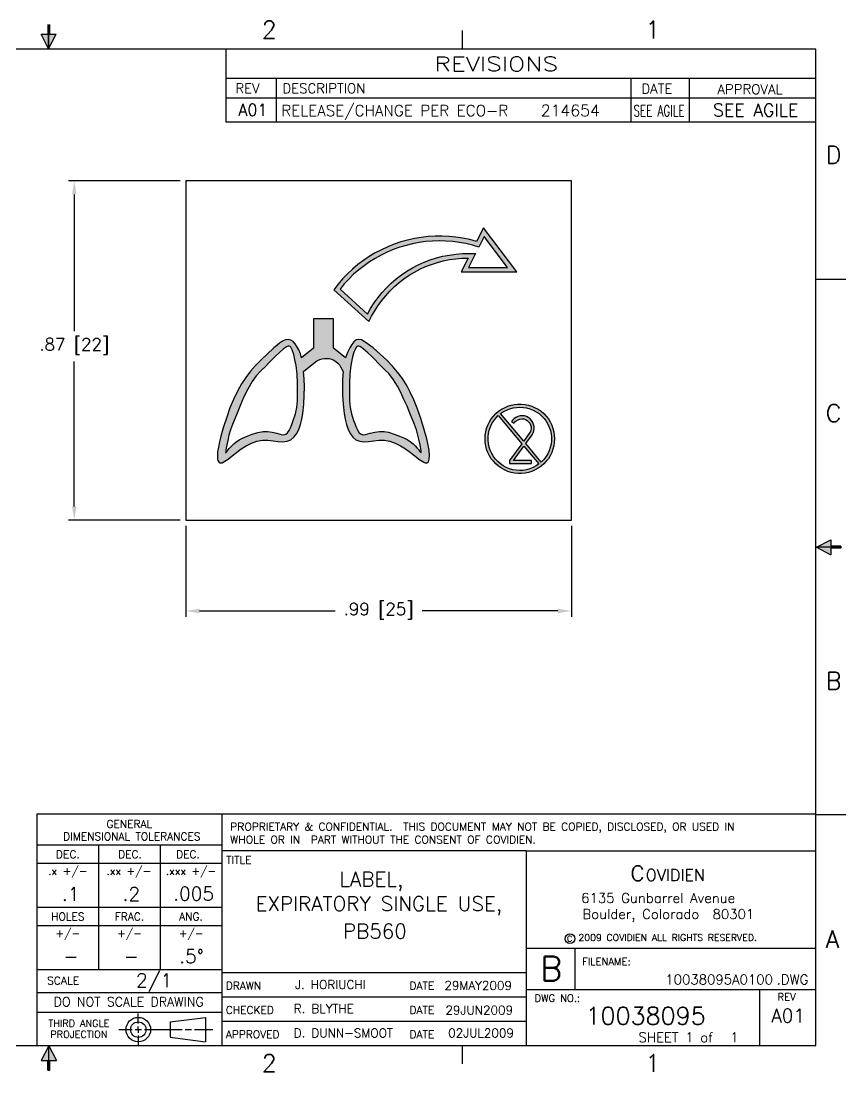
# Model space of a CAD drawing. Extents: x 0.3 to 16.7, y 0.1 to 10.9.
# Drawn here: x 8.22 to 16.69, y 0.11 to 10.91 of the extents above; entities that cross this region are included whole.
import ezdxf
from ezdxf.enums import TextEntityAlignment as Align

# ---------------------------------------------------------------- set-up
doc = ezdxf.new("R2010")
doc.units = 0
doc.header["$MEASUREMENT"] = 0
doc.header["$PDMODE"] = 35
doc.layers.get('0').update_dxf_attribs({"linetype": 'CONTINUOUS'})
doc.layers.get('Defpoints').update_dxf_attribs({"linetype": 'CONTINUOUS'})
for name, color, linetype in [('DIM', 7, 'CONTINUOUS'), ('DRAW', 4, 'CONTINUOUS'), ('OBJECT', 4, 'CONTINUOUS'), ('P', 7, 'CONTINUOUS')]:
    doc.layers.add(name, color=color, linetype=linetype)
doc.styles.add('ROMANS', font='ROMANS.SHX')
doc.styles.add('SIMPLEX', font='SIMPLEX')
doc.styles.get("Standard").update_dxf_attribs({"font": 'ROMANS.SHX'})
doc.dimstyles.get("Standard").update_dxf_attribs({"dimtxt": 0.18, "dimasz": 0.18, "dimexe": 0.18, "dimexo": 0.0625, "dimgap": 0.09, "dimtad": 0, "dimtih": 1, "dimtoh": 1, "dimdec": 4, "dimzin": 0, "dimdsep": 46, "dimtxsty": 'Standard', "dimcen": 0.09, "dimadec": 0, "dimazin": 0, "dimtfac": 1, "dimtdec": 4, "dimtofl": 0, "dimtmove": 0, "dimatfit": 3, "dimfxl": 1, "dimtolj": 1, "dimtzin": 0, "dimarcsym": 0})

# ---------------------------------------------------------------- blocks, each defined once
blk = doc.blocks.new('ANSI_B1')
at = {"layer": 'DIM'}
for p, q in [((10.32, 10.32), (16.38, 10.32)), ((10.837, 10.32), (10.837, 9.87)), ((14.481, 10.32), (14.481, 9.87)), ((15.081, 10.32), (15.081, 9.87)), ((10.32, 10.12), (16.38, 10.12)), ((8.38, 2.442), (10.28, 2.442)), ((9.013, 2.442), (9.013, 1.802)), ((9.647, 2.442), (9.647, 1.802)), ((8.38, 2.252), (10.28, 2.252)), ((8.38, 1.802), (10.28, 1.802)), ((9.013, 1.802), (9.013, 1.162)), ((9.647, 1.802), (9.647, 1.162)), ((8.38, 1.612), (10.28, 1.612)), ((13.905, 1.38), (13.905, 0.955)), ((8.38, 1.162), (10.28, 1.162)), ((8.38, 0.926), (10.28, 0.926)), ((10.28, 0.88), (13.405, 0.88)), ((13.405, 0.955), (16.38, 0.955)), ((15.805, 0.38), (15.805, 0.953)), ((8.38, 0.723), (10.28, 0.723)), ((9.421, 0.606), (9.421, 0.709)), ((9.748, 0.623), (10.112, 0.669)), ((10.112, 0.669), (10.112, 0.418)), ((9.222, 0.543), (9.358, 0.543)), ((9.388, 0.543), (9.453, 0.543)), ((9.421, 0.543), (9.421, 0.576)), ((9.421, 0.543), (9.421, 0.511)), ((9.483, 0.543), (9.872, 0.543)), ((9.748, 0.623), (9.748, 0.464)), ((9.901, 0.543), (9.967, 0.543)), ((9.997, 0.543), (10.186, 0.543)), ((10.28, 0.63), (13.405, 0.63)), ((9.421, 0.481), (9.421, 0.378)), ((9.748, 0.464), (10.112, 0.418))]:
    blk.add_line(p, q, dxfattribs=at)
at = {"layer": 'DIM', "color": 5}
for p, q in [((10.28, 2.76), (10.28, 0.38)), ((13.405, 2.38), (10.28, 2.38)), ((13.405, 1.38), (13.405, 0.38)), ((10.28, 1.13), (13.405, 1.13))]:
    blk.add_line(p, q, dxfattribs=at)
at = {"layer": 'DIM', "color": 7}
blk.add_circle((13.855, 1.477), 0.05, dxfattribs=at)
at = {"layer": 'DIM'}
for radius in [0.126, 0.0796]:
    blk.add_circle((9.421, 0.543), radius, dxfattribs=at)
at = {"layer": 'DRAW', "color": 5}
for p, q in [((13.405, 2.38), (16.38, 2.38)), ((13.405, 2.38), (13.405, 1.38)), ((13.405, 1.38), (16.38, 1.38))]:
    blk.add_line(p, q, dxfattribs=at)
at = {"layer": 'OBJECT', "color": 5}
for p, q in [((8.49, 10.873), (8.49, 10.773)), ((8.49, 10.87), (8.51, 10.87)), ((8.5, 10.623), (8.5, 10.813)), ((8.5, 10.813), (8.5, 10.623)), ((8.51, 10.873), (8.51, 10.773)), ((12.75, 10.62), (12.75, 10.81)), ((8.423, 10.773), (8.49, 10.773)), ((8.5, 10.623), (8.423, 10.773)), ((8.5, 10.623), (8.577, 10.773)), ((8.51, 10.773), (8.577, 10.773)), ((16.38, 10.62), (0.62, 10.62)), ((10.32, 10.62), (10.32, 9.87)), ((16.38, 0.38), (16.38, 10.62)), ((10.32, 9.87), (16.38, 9.87)), ((16.69, 8.25), (16.38, 8.25)), ((16.386, 5.5), (16.536, 5.577)), ((16.536, 5.577), (16.536, 5.51)), ((16.636, 5.51), (16.536, 5.51)), ((16.636, 5.51), (16.636, 5.49)), ((16.386, 5.5), (16.536, 5.423)), ((16.576, 5.5), (16.386, 5.5)), ((16.636, 5.49), (16.536, 5.49)), ((16.536, 5.49), (16.536, 5.423)), ((8.38, 2.76), (16.38, 2.76)), ((8.38, 2.76), (8.38, 0.38)), ((16.69, 2.75), (16.38, 2.75)), ((0.62, 0.38), (16.38, 0.38)), ((8.501, 0.376), (8.424, 0.226)), ((8.501, 0.186), (8.501, 0.376)), ((8.501, 0.376), (8.579, 0.226)), ((12.75, 0.19), (12.75, 0.38)), ((8.424, 0.226), (8.491, 0.226)), ((8.491, 0.126), (8.491, 0.226)), ((8.511, 0.126), (8.511, 0.226)), ((8.511, 0.226), (8.579, 0.226)), ((8.491, 0.126), (8.511, 0.126))]:
    blk.add_line(p, q, dxfattribs=at)
for points in [[(8.49, 10.873), (8.49, 10.773), (8.51, 10.773)], [(8.49, 10.873), (8.51, 10.873), (8.51, 10.773)], [(8.423, 10.773), (8.5, 10.623), (8.49, 10.773)], [(8.577, 10.773), (8.5, 10.623), (8.49, 10.773)], [(16.536, 5.577), (16.386, 5.5), (16.536, 5.51)], [(16.536, 5.423), (16.386, 5.5), (16.536, 5.51)], [(16.636, 5.51), (16.536, 5.51), (16.536, 5.49)], [(16.636, 5.51), (16.636, 5.49), (16.536, 5.49)], [(8.424, 0.226), (8.501, 0.376), (8.491, 0.226)], [(8.579, 0.226), (8.501, 0.376), (8.491, 0.226)], [(8.491, 0.126), (8.491, 0.226), (8.511, 0.226)], [(8.491, 0.126), (8.511, 0.126), (8.511, 0.226)]]:
    blk.add_solid(points, dxfattribs=at)
at = {"color": 7, "style": 'ROMANS'}
for s, height, p in [('C', 0.156, (14.478, 2.071)), ('OVIDIEN', 0.12, (14.634, 2.071))]:
    blk.add_text(s, height=height, dxfattribs=at).set_placement(p)
at = {"layer": 'DIM', "style": 'SIMPLEX', "width": 1.25}
blk.add_text('REVISIONS', height=0.15, dxfattribs=at).set_placement((13.098, 10.391), align=Align.CENTER)
at = {"layer": 'DIM'}
for s, height, style, p in [('REV', 0.1, 'SIMPLEX', (10.419, 10.166)), ('DESCRIPTION', 0.1, 'SIMPLEX', (10.901, 10.166)), ('DATE', 0.1, 'SIMPLEX', (14.589, 10.163)), ('APPROVAL', 0.1, 'SIMPLEX', (15.37, 10.157)), ('RELEASE/CHANGE PER ECO-R', 0.11333, 'ROMANS', (10.89, 9.931)), ('6135 Gunbarrel Avenue', 0.1, 'ROMANS', (13.97, 1.846)), ('Boulder, Colorado  80301', 0.1, 'ROMANS', (13.983, 1.68))]:
    blk.add_text(s, height=height, dxfattribs=dict(at, style=style)).set_placement(p)
at = {"layer": 'DIM', "color": 7, "style": 'SIMPLEX'}
for s, height, p in [('GENERAL', 0.08, (9.33, 2.615)), ('DIMENSIONAL TOLERANCES', 0.08, (9.354, 2.488)), ('DEC.', 0.08, (8.697, 2.305)), ('DEC.', 0.08, (9.334, 2.305)), ('DEC.', 0.08, (9.932, 2.305)), ('.x +/-', 0.08, (8.697, 2.133)), ('.xx +/-', 0.08, (9.325, 2.133)), ('.xxx +/-', 0.08, (9.962, 2.133)), ('HOLES', 0.08, (8.697, 1.665)), ('FRAC.', 0.08, (9.33, 1.665)), ('ANG.', 0.08, (9.963, 1.665)), ('+/-', 0.08, (8.697, 1.493)), ('+/-', 0.08, (9.33, 1.493)), ('+/-', 0.08, (9.963, 1.493)), ('SCALE', 0.08, (8.649, 1.006)), ('DO NOT SCALE DRAWING', 0.09439, (9.322, 0.782)), ('DWG NO.:', 0.075, (13.725, 0.829)), ('REV', 0.075, (16.081, 0.841)), ('THIRD ANGLE', 0.0728, (8.811, 0.571)), ('PROJECTION', 0.0728, (8.811, 0.458))]:
    blk.add_text(s, height=height, dxfattribs=at).set_placement(p, align=Align.CENTER)
at = {"layer": 'DIM', "color": 7}
for s, height, style, p in [('TITLE', 0.08, 'SIMPLEX', (10.322, 2.247)), ('2009 COVIDIEN ALL RIGHTS RESERVED.', 0.07, 'ROMANS', (13.942, 1.454)), ('C', 0.06, 'ROMANS', (13.824, 1.447)), ('FILENAME:', 0.075, 'SIMPLEX', (13.98, 1.205)), ('DRAWN', 0.08, 'SIMPLEX', (10.32, 0.954)), ('DATE', 0.08, 'SIMPLEX', (12.208, 0.954)), ('CHECKED', 0.08, 'SIMPLEX', (10.32, 0.704)), ('DATE', 0.08, 'SIMPLEX', (12.208, 0.704)), ('APPROVED', 0.08, 'SIMPLEX', (10.32, 0.454)), ('DATE', 0.08, 'SIMPLEX', (12.208, 0.454)), ('SHEET 1 of', 0.1, 'SIMPLEX', (14.559, 0.414))]:
    blk.add_text(s, height=height, dxfattribs=dict(at, style=style)).set_placement(p)
at = {"layer": 'DIM'}
blk.add_text('.DWG', height=0.1, dxfattribs=at).set_placement((15.978, 1.008))
at = {"layer": 'DIM', "color": 1, "insert": (10.366, 2.669), "char_height": 0.08, "width": 5.963, "attachment_point": 1, "style": 'ROMANS'}
blk.add_mtext('PROPRIETARY & CONFIDENTIAL.  THIS DOCUMENT MAY NOT BE COPIED, DISCLOSED, OR USED IN WHOLE OR IN  PART WITHOUT THE CONSENT OF COVIDIEN.', dxfattribs=at)
at = {"layer": 'DIM'}
for tag, height, style, p in [('REV', 0.121, 'ROMANS', (10.598, 9.935)), ('TITLE_1', 0.15, 'SIMPLEX', (11.814, 2.014)), ('DTOL_X', 0.14, 'SIMPLEX', (8.727, 1.867)), ('DTOL_XX', 0.14, 'SIMPLEX', (9.35, 1.867)), ('DTOL_XXX', 0.14, 'SIMPLEX', (9.989, 1.869)), ('TITLE_2', 0.15, 'SIMPLEX', (11.843, 1.762)), ('TITLE_3', 0.15, 'SIMPLEX', (11.851, 1.479)), ('HTOL', 0.14, 'SIMPLEX', (8.73, 1.227)), ('FTOL', 0.14, 'SIMPLEX', (9.349, 1.227)), ('ATOL', 0.14, 'SIMPLEX', (9.967, 1.227)), ('TITLE_4', 0.15, 'SIMPLEX', (11.85, 1.223)), ('D_SCALE', 0.14, 'SIMPLEX', (9.583, 0.979)), ('DWG-NO', 0.18, 'ROMANS', (14.632, 0.594))]:
    blk.add_attdef(tag, text='', height=height, dxfattribs=dict(at, style=style)).set_placement(p, align=Align.CENTER)
for tag, p, height, style in [('ECO#', (13.555, 9.929), 0.118, 'ROMANS'), ('INI', (15.324, 9.928), 0.13, 'ROMANS'), ('DRAWN_BY', (11.031, 0.961), 0.09, 'SIMPLEX'), ('D_DATE', (12.619, 0.961), 0.09, 'SIMPLEX'), ('CHECKED_BY', (11.018, 0.713), 0.09, 'ROMANS'), ('C_DATE', (12.604, 0.713), 0.09, 'ROMANS'), ('APPROVED_BY', (11.018, 0.463), 0.09, 'ROMANS'), ('A_DATE', (12.604, 0.463), 0.09, 'ROMANS'), ('SHT_NO', (15.501, 0.415), 0.1, 'SIMPLEX')]:
    blk.add_attdef(tag, p, '', height=height, dxfattribs=dict(at, style=style))
at = {"layer": 'DIM', "style": 'ROMANS', "width": 4.32758}
blk.add_attdef('DATE_INCORP', text='', height=0.116, dxfattribs=at).set_placement((14.507, 9.927), (15.032, 9.927), align=Align.FIT)
at = {"layer": 'DIM', "style": 'ROMANS'}
blk.add_attdef('ACAD_REF', text='', height=0.1, dxfattribs=at).set_placement((15.94, 1.008), align=Align.RIGHT)
at = {"layer": 'DIM', "color": 7, "style": 'ROMANS'}
blk.add_attdef('T_REV', text='', height=0.14, dxfattribs=at).set_placement((16.096, 0.617), align=Align.CENTER)
at = {"layer": 'OBJECT', "color": 5, "style": 'ROMANS'}
for s, p in [('2', (10.688, 10.728)), ('1', (14.628, 10.728)), ('D', (16.482, 9.443)), ('C', (16.482, 6.788)), ('B', (16.482, 4.038)), ('A', (16.482, 1.383)), ('2', (10.688, 0.108)), ('1', (14.628, 0.108))]:
    blk.add_text(s, height=0.18, dxfattribs=at).set_placement(p)
at = {"layer": 'OBJECT', "color": 5, "style": 'SIMPLEX'}
blk.add_text('B', height=0.25, dxfattribs=at).set_placement((13.662, 1.046), align=Align.CENTER)
blk = doc.blocks.new('*D15')
at = {"color": 0, "lineweight": -2, "transparency": 16777216}
for p, q in [((9.91, 5.72), (9.91, 4.785)), ((13.869, 5.72), (13.869, 4.785)), ((10.05, 4.845), (11.442, 4.845)), ((13.729, 4.845), (12.336, 4.845))]:
    blk.add_line(p, q, dxfattribs=at)
at = {"color": 0, "transparency": 16777216}
for points in [[(10.05, 4.869), (10.05, 4.822), (9.91, 4.845)], [(13.729, 4.869), (13.729, 4.822), (13.869, 4.845)]]:
    blk.add_solid(points, dxfattribs=at)
at = {"layer": 'Defpoints', "color": 0, "transparency": 16777216}
for p in [(9.91, 5.78), (13.869, 5.78), (13.869, 4.845)]:
    blk.add_point(p, dxfattribs=at)
at = {"color": 0, "transparency": 16777216, "insert": (11.889, 4.845), "char_height": 0.125, "attachment_point": 5, "style": 'ROMANS'}
blk.add_mtext('\\A1;.99 [25]', dxfattribs=at)
blk = doc.blocks.new('*D16')
at = {"color": 0, "lineweight": -2, "transparency": 16777216}
for p, q in [((9.85, 9.266), (8.703, 9.266)), ((8.763, 9.126), (8.763, 7.719)), ((8.763, 5.92), (8.763, 7.409)), ((9.85, 5.78), (8.703, 5.78))]:
    blk.add_line(p, q, dxfattribs=at)
at = {"color": 0, "transparency": 16777216}
for points in [[(8.74, 9.126), (8.787, 9.126), (8.763, 9.266)], [(8.74, 5.92), (8.787, 5.92), (8.763, 5.78)]]:
    blk.add_solid(points, dxfattribs=at)
at = {"layer": 'Defpoints', "color": 0, "transparency": 16777216}
for p in [(8.763, 9.266), (9.91, 9.266), (9.91, 5.78)]:
    blk.add_point(p, dxfattribs=at)
at = {"color": 0, "transparency": 16777216, "insert": (8.763, 7.564), "char_height": 0.125, "attachment_point": 5, "style": 'ROMANS'}
blk.add_mtext('\\A1;.87 [22]', dxfattribs=at)

msp = doc.modelspace()

# ---------------------------------------------------------------- hatches: boundary and pattern name
h = msp.add_hatch(color=256)
h.paths.add_polyline_path([(12.814, 8.376), (13.213, 8.376), (12.975, 8.695), (12.919, 8.584), (12.853, 8.605), (12.786, 8.621), (12.718, 8.633), (12.65, 8.643), (12.581, 8.647), (12.512, 8.65), (12.442, 8.647), (12.374, 8.642), (12.305, 8.633), (12.238, 8.619), (12.171, 8.602), (12.106, 8.583), (12.04, 8.559), (11.977, 8.533), (11.914, 8.502), (11.854, 8.468), (11.796, 8.432), (11.74, 8.393), (11.685, 8.35), (11.633, 8.305), (11.585, 8.256), (11.537, 8.206), (11.494, 8.153), (11.775, 7.896), (11.807, 7.954), (11.843, 8.011), (11.884, 8.065), (11.925, 8.118), (11.972, 8.167), (12.019, 8.214), (12.071, 8.257), (12.124, 8.298), (12.18, 8.336), (12.237, 8.37), (12.297, 8.401), (12.357, 8.429), (12.42, 8.454), (12.484, 8.474), (12.55, 8.491), (12.616, 8.503), (12.683, 8.513), (12.75, 8.519), (12.817, 8.52), (12.884, 8.517)], flags=16)
h.paths.add_polyline_path([(12.966, 8.784), (12.895, 8.642), (12.825, 8.661), (12.755, 8.675), (12.684, 8.686), (12.613, 8.693), (12.542, 8.696), (12.47, 8.696), (12.399, 8.692), (12.328, 8.683), (12.257, 8.672), (12.187, 8.657), (12.118, 8.637), (12.05, 8.614), (11.983, 8.587), (11.918, 8.558), (11.854, 8.524), (11.793, 8.488), (11.734, 8.447), (11.677, 8.404), (11.622, 8.358), (11.569, 8.309), (11.52, 8.257), (11.473, 8.203), (11.43, 8.147), (11.789, 7.819), (11.816, 7.876), (11.849, 7.93), (11.884, 7.985), (11.921, 8.037), (11.962, 8.085), (12.005, 8.133), (12.051, 8.178), (12.099, 8.22), (12.15, 8.259), (12.202, 8.295), (12.258, 8.327), (12.314, 8.358), (12.372, 8.384), (12.433, 8.407), (12.493, 8.426), (12.554, 8.443), (12.617, 8.456), (12.681, 8.465), (12.744, 8.471), (12.808, 8.472), (12.737, 8.329), (13.308, 8.329)])
h = msp.add_hatch(color=256)
h.paths.add_polyline_path([(11.425, 7.545), (11.425, 7.847), (11.22, 7.847), (11.22, 7.545), (11.097, 7.447), (11.086, 7.486), (11.07, 7.527), (11.05, 7.564), (11.031, 7.591), (11.01, 7.613), (10.988, 7.629), (10.96, 7.636), (10.932, 7.631), (10.903, 7.618), (10.872, 7.598), (10.843, 7.574), (10.813, 7.548), (10.744, 7.485), (10.682, 7.425), (10.625, 7.367), (10.573, 7.309), (10.526, 7.246), (10.481, 7.179), (10.439, 7.103), (10.399, 7.018), (10.362, 6.933), (10.329, 6.838), (10.297, 6.739), (10.269, 6.642), (10.255, 6.584), (10.243, 6.529), (10.236, 6.48), (10.234, 6.438), (10.235, 6.405), (10.239, 6.391), (10.243, 6.38), (10.25, 6.371), (10.257, 6.366), (10.269, 6.366), (10.283, 6.369), (10.308, 6.383), (10.344, 6.406), (10.385, 6.438), (10.429, 6.473), (10.478, 6.51), (10.53, 6.543), (10.584, 6.571), (10.64, 6.591), (10.696, 6.6), (10.752, 6.6), (10.806, 6.595), (10.858, 6.588), (10.907, 6.585), (10.95, 6.589), (10.988, 6.603), (11.02, 6.63), (11.047, 6.666), (11.069, 6.709), (11.086, 6.761), (11.1, 6.817), (11.11, 6.876), (11.121, 6.971), (11.126, 7.063), (11.128, 7.147), (11.126, 7.226), (11.119, 7.307), (11.241, 7.404), (11.262, 7.418), (11.284, 7.429), (11.308, 7.437), (11.333, 7.441), (11.357, 7.441), (11.382, 7.439), (11.406, 7.432), (11.43, 7.422), (11.45, 7.409), (11.47, 7.393), (11.487, 7.374), (11.499, 7.353), (11.526, 7.307), (11.519, 7.226), (11.518, 7.147), (11.519, 7.063), (11.525, 6.971), (11.534, 6.876), (11.545, 6.817), (11.558, 6.761), (11.576, 6.711), (11.599, 6.666), (11.625, 6.63), (11.657, 6.603), (11.695, 6.589), (11.738, 6.585), (11.787, 6.588), (11.839, 6.595), (11.893, 6.6), (11.949, 6.6), (12.005, 6.591), (12.061, 6.571), (12.115, 6.543), (12.167, 6.51), (12.216, 6.473), (12.262, 6.438), (12.303, 6.406), (12.338, 6.383), (12.354, 6.373), (12.368, 6.367), (12.379, 6.366), (12.388, 6.366), (12.396, 6.371), (12.402, 6.378), (12.406, 6.391), (12.41, 6.405), (12.412, 6.444), (12.407, 6.493), (12.398, 6.55), (12.384, 6.614), (12.354, 6.722), (12.318, 6.832), (12.284, 6.929), (12.25, 7.015), (12.215, 7.092), (12.178, 7.161), (12.134, 7.233), (12.085, 7.299), (12.032, 7.362), (11.973, 7.422), (11.906, 7.483), (11.832, 7.548), (11.787, 7.585), (11.741, 7.616), (11.712, 7.63), (11.684, 7.636), (11.66, 7.63), (11.635, 7.612), (11.613, 7.584), (11.592, 7.549), (11.569, 7.5), (11.548, 7.447)])
h.paths.add_polyline_path([(11.048, 6.937), (11.055, 7.003), (11.055, 7.094), (11.055, 7.186), (11.054, 7.278), (11.041, 7.369), (11.03, 7.426), (11.017, 7.481), (11.001, 7.529), (10.994, 7.542), (10.988, 7.555), (10.98, 7.563), (10.97, 7.566), (10.96, 7.566), (10.95, 7.562), (10.932, 7.552), (10.914, 7.539), (10.868, 7.499), (10.829, 7.462), (10.795, 7.428), (10.763, 7.394), (10.727, 7.359), (10.678, 7.312), (10.632, 7.26), (10.591, 7.204), (10.545, 7.126), (10.506, 7.045), (10.47, 6.962), (10.436, 6.877), (10.412, 6.82), (10.389, 6.763), (10.369, 6.707), (10.352, 6.652), (10.34, 6.598), (10.327, 6.535), (10.32, 6.501), (10.319, 6.487), (10.317, 6.475), (10.323, 6.475), (10.333, 6.486), (10.344, 6.5), (10.355, 6.514), (10.38, 6.542), (10.401, 6.563), (10.422, 6.58), (10.456, 6.603), (10.491, 6.62), (10.538, 6.64), (10.591, 6.662), (10.647, 6.68), (10.704, 6.688), (10.749, 6.69), (10.795, 6.684), (10.843, 6.673), (10.89, 6.659), (10.914, 6.656), (10.936, 6.662), (10.955, 6.677), (10.97, 6.7), (10.987, 6.735), (11.001, 6.77), (11.013, 6.804), (11.034, 6.872)], flags=16)
h.paths.add_polyline_path([(11.59, 7.094), (11.59, 7.003), (11.597, 6.937), (11.611, 6.872), (11.632, 6.804), (11.645, 6.77), (11.66, 6.735), (11.677, 6.7), (11.691, 6.677), (11.709, 6.662), (11.731, 6.656), (11.756, 6.659), (11.804, 6.673), (11.851, 6.684), (11.899, 6.69), (11.945, 6.688), (11.99, 6.682), (12.048, 6.663), (12.104, 6.641), (12.155, 6.62), (12.184, 6.606), (12.213, 6.588), (12.243, 6.563), (12.264, 6.543), (12.286, 6.518), (12.298, 6.503), (12.311, 6.487), (12.322, 6.475), (12.326, 6.472), (12.328, 6.483), (12.326, 6.493), (12.324, 6.508), (12.318, 6.535), (12.305, 6.598), (12.293, 6.652), (12.277, 6.707), (12.257, 6.763), (12.233, 6.82), (12.21, 6.877), (12.181, 6.95), (12.15, 7.02), (12.118, 7.089), (12.083, 7.156), (12.041, 7.222), (11.994, 7.284), (11.956, 7.321), (11.918, 7.358), (11.884, 7.393), (11.85, 7.428), (11.816, 7.462), (11.779, 7.499), (11.731, 7.539), (11.713, 7.552), (11.696, 7.562), (11.685, 7.566), (11.675, 7.566), (11.666, 7.563), (11.656, 7.55), (11.647, 7.532), (11.636, 7.506), (11.622, 7.457), (11.604, 7.369), (11.592, 7.278), (11.59, 7.186)], flags=16)
h = msp.add_hatch(color=256)
h.paths.add_polyline_path([(13.274, 6.392), (13.381, 6.539), (13.536, 6.356), (13.507, 6.335), (13.476, 6.32), (13.443, 6.306), (13.409, 6.296), (13.374, 6.29), (13.339, 6.289), (13.303, 6.292), (13.268, 6.297), (13.234, 6.307), (13.201, 6.32), (13.17, 6.336), (13.141, 6.356), (13.114, 6.38), (13.091, 6.405), (13.07, 6.434), (13.051, 6.464), (13.036, 6.496), (13.025, 6.529), (13.018, 6.564), (13.015, 6.599), (13.015, 6.635), (13.019, 6.67), (13.026, 6.704), (13.039, 6.737), (13.054, 6.77), (13.072, 6.8), (13.093, 6.828), (13.118, 6.853), (13.36, 6.564), (13.234, 6.392), (13.234, 6.36), (13.459, 6.36), (13.459, 6.392)], flags=16)
h.paths.add_polyline_path([(13.585, 6.401), (13.56, 6.376), (13.401, 6.566), (13.466, 6.656), (13.478, 6.676), (13.485, 6.697), (13.487, 6.719), (13.486, 6.742), (13.482, 6.763), (13.473, 6.783), (13.461, 6.803), (13.445, 6.818), (13.427, 6.832), (13.408, 6.842), (13.387, 6.849), (13.364, 6.852), (13.342, 6.851), (13.32, 6.845), (13.3, 6.835), (13.281, 6.823), (13.265, 6.807), (13.253, 6.789), (13.279, 6.774), (13.29, 6.789), (13.306, 6.802), (13.322, 6.811), (13.341, 6.817), (13.36, 6.82), (13.38, 6.818), (13.398, 6.813), (13.415, 6.803), (13.43, 6.79), (13.441, 6.775), (13.45, 6.757), (13.455, 6.739), (13.455, 6.719), (13.452, 6.7), (13.445, 6.682), (13.434, 6.665), (13.38, 6.591), (13.142, 6.873), (13.172, 6.894), (13.204, 6.909), (13.236, 6.923), (13.271, 6.932), (13.306, 6.937), (13.341, 6.94), (13.376, 6.937), (13.41, 6.932), (13.444, 6.922), (13.478, 6.909), (13.508, 6.892), (13.538, 6.873), (13.564, 6.849), (13.589, 6.824), (13.61, 6.795), (13.628, 6.765), (13.642, 6.733), (13.654, 6.7), (13.661, 6.665), (13.665, 6.63), (13.665, 6.593), (13.661, 6.559), (13.652, 6.525), (13.641, 6.492), (13.626, 6.459), (13.606, 6.429)], flags=16)
h.paths.add_polyline_path([(12.984, 6.578), (12.983, 6.614), (12.984, 6.651), (12.99, 6.686), (12.998, 6.721), (13.011, 6.756), (13.028, 6.788), (13.046, 6.818), (13.068, 6.846), (13.093, 6.873), (13.121, 6.897), (13.151, 6.918), (13.183, 6.934), (13.215, 6.95), (13.25, 6.96), (13.286, 6.966), (13.321, 6.971), (13.357, 6.971), (13.394, 6.966), (13.429, 6.96), (13.464, 6.95), (13.497, 6.934), (13.528, 6.918), (13.559, 6.897), (13.585, 6.873), (13.61, 6.846), (13.633, 6.818), (13.652, 6.788), (13.668, 6.756), (13.68, 6.721), (13.688, 6.686), (13.694, 6.651), (13.697, 6.614), (13.694, 6.578), (13.688, 6.543), (13.68, 6.507), (13.668, 6.473), (13.652, 6.441), (13.633, 6.41), (13.61, 6.383), (13.585, 6.356), (13.559, 6.332), (13.528, 6.311), (13.497, 6.295), (13.464, 6.279), (13.429, 6.269), (13.394, 6.261), (13.357, 6.258), (13.321, 6.258), (13.286, 6.261), (13.25, 6.269), (13.215, 6.279), (13.183, 6.295), (13.151, 6.311), (13.121, 6.332), (13.093, 6.356), (13.068, 6.383), (13.046, 6.41), (13.028, 6.441), (13.011, 6.473), (12.998, 6.507), (12.99, 6.543)])

# ---------------------------------------------------------------- linework, layer by layer
at = {"layer": 'P'}
for p, q in [((9.91, 9.266), (9.91, 5.78)), ((13.869, 9.266), (9.91, 9.266)), ((13.869, 5.78), (13.869, 9.266)), ((12.966, 8.784), (12.895, 8.642)), ((13.308, 8.329), (12.966, 8.784)), ((12.187, 8.657), (12.118, 8.637)), ((12.257, 8.672), (12.187, 8.657)), ((12.328, 8.683), (12.257, 8.672)), ((12.374, 8.642), (12.305, 8.633)), ((12.399, 8.692), (12.328, 8.683)), ((12.442, 8.647), (12.374, 8.642)), ((12.47, 8.696), (12.399, 8.692)), ((12.512, 8.65), (12.442, 8.647)), ((12.542, 8.696), (12.47, 8.696)), ((12.581, 8.647), (12.512, 8.65)), ((12.613, 8.693), (12.542, 8.696)), ((12.65, 8.643), (12.581, 8.647)), ((12.684, 8.686), (12.613, 8.693)), ((12.718, 8.633), (12.65, 8.643)), ((12.755, 8.675), (12.684, 8.686)), ((12.825, 8.661), (12.755, 8.675)), ((12.895, 8.642), (12.825, 8.661)), ((12.975, 8.695), (12.919, 8.584)), ((13.213, 8.376), (12.975, 8.695)), ((11.918, 8.558), (11.854, 8.524)), ((11.977, 8.533), (11.914, 8.502)), ((11.983, 8.587), (11.918, 8.558)), ((12.04, 8.559), (11.977, 8.533)), ((12.05, 8.614), (11.983, 8.587)), ((12.106, 8.583), (12.04, 8.559)), ((12.118, 8.637), (12.05, 8.614)), ((12.171, 8.602), (12.106, 8.583)), ((12.238, 8.619), (12.171, 8.602)), ((12.305, 8.633), (12.238, 8.619)), ((12.786, 8.621), (12.718, 8.633)), ((12.853, 8.605), (12.786, 8.621)), ((12.919, 8.584), (12.853, 8.605)), ((11.734, 8.447), (11.677, 8.404)), ((11.793, 8.488), (11.734, 8.447)), ((11.796, 8.432), (11.74, 8.393)), ((11.854, 8.524), (11.793, 8.488)), ((11.854, 8.468), (11.796, 8.432)), ((11.914, 8.502), (11.854, 8.468)), ((12.297, 8.401), (12.357, 8.429)), ((12.357, 8.429), (12.42, 8.454)), ((12.42, 8.454), (12.484, 8.474)), ((12.433, 8.407), (12.493, 8.426)), ((12.484, 8.474), (12.55, 8.491)), ((12.493, 8.426), (12.554, 8.443)), ((12.55, 8.491), (12.616, 8.503)), ((12.554, 8.443), (12.617, 8.456)), ((12.616, 8.503), (12.683, 8.513)), ((12.617, 8.456), (12.681, 8.465)), ((12.681, 8.465), (12.744, 8.471)), ((12.683, 8.513), (12.75, 8.519)), ((12.808, 8.472), (12.737, 8.329)), ((12.744, 8.471), (12.808, 8.472)), ((12.75, 8.519), (12.817, 8.52)), ((12.884, 8.517), (12.814, 8.376)), ((12.817, 8.52), (12.884, 8.517)), ((11.622, 8.358), (11.569, 8.309)), ((11.677, 8.404), (11.622, 8.358)), ((11.685, 8.35), (11.633, 8.305)), ((11.74, 8.393), (11.685, 8.35)), ((12.124, 8.298), (12.18, 8.336)), ((12.18, 8.336), (12.237, 8.37)), ((12.202, 8.295), (12.258, 8.327)), ((12.237, 8.37), (12.297, 8.401)), ((12.258, 8.327), (12.314, 8.358)), ((12.314, 8.358), (12.372, 8.384)), ((12.372, 8.384), (12.433, 8.407)), ((12.737, 8.329), (13.308, 8.329)), ((12.814, 8.376), (13.213, 8.376)), ((11.52, 8.257), (11.473, 8.203)), ((11.569, 8.309), (11.52, 8.257)), ((11.585, 8.256), (11.537, 8.206)), ((11.633, 8.305), (11.585, 8.256)), ((11.972, 8.167), (12.019, 8.214)), ((12.019, 8.214), (12.071, 8.257)), ((12.051, 8.178), (12.099, 8.22)), ((12.071, 8.257), (12.124, 8.298)), ((12.099, 8.22), (12.15, 8.259)), ((12.15, 8.259), (12.202, 8.295)), ((11.473, 8.203), (11.43, 8.147)), ((11.43, 8.147), (11.789, 7.819)), ((11.537, 8.206), (11.494, 8.153)), ((11.494, 8.153), (11.775, 7.896)), ((11.884, 8.065), (11.925, 8.118)), ((11.925, 8.118), (11.972, 8.167)), ((11.962, 8.085), (12.005, 8.133)), ((12.005, 8.133), (12.051, 8.178)), ((11.807, 7.954), (11.843, 8.011)), ((11.843, 8.011), (11.884, 8.065)), ((11.884, 7.985), (11.921, 8.037)), ((11.921, 8.037), (11.962, 8.085)), ((11.775, 7.896), (11.807, 7.954)), ((11.816, 7.876), (11.849, 7.93)), ((11.849, 7.93), (11.884, 7.985)), ((11.22, 7.847), (11.22, 7.545)), ((11.425, 7.847), (11.22, 7.847)), ((11.425, 7.545), (11.425, 7.847)), ((11.789, 7.819), (11.816, 7.876)), ((10.843, 7.574), (10.813, 7.548)), ((10.872, 7.598), (10.843, 7.574)), ((10.903, 7.618), (10.872, 7.598)), ((10.932, 7.631), (10.903, 7.618)), ((10.96, 7.636), (10.932, 7.631)), ((10.95, 7.562), (10.932, 7.552)), ((10.96, 7.566), (10.95, 7.562)), ((10.988, 7.629), (10.96, 7.636)), ((10.97, 7.566), (10.96, 7.566)), ((10.98, 7.563), (10.97, 7.566)), ((10.988, 7.555), (10.98, 7.563)), ((11.01, 7.613), (10.988, 7.629)), ((11.031, 7.591), (11.01, 7.613)), ((11.05, 7.564), (11.031, 7.591)), ((11.07, 7.527), (11.05, 7.564)), ((11.613, 7.584), (11.592, 7.549)), ((11.635, 7.612), (11.613, 7.584)), ((11.66, 7.63), (11.635, 7.612)), ((11.666, 7.563), (11.656, 7.55)), ((11.684, 7.636), (11.66, 7.63)), ((11.675, 7.566), (11.666, 7.563)), ((11.685, 7.566), (11.675, 7.566)), ((11.712, 7.63), (11.684, 7.636)), ((11.696, 7.562), (11.685, 7.566)), ((11.713, 7.552), (11.696, 7.562)), ((11.741, 7.616), (11.712, 7.63)), ((11.787, 7.585), (11.741, 7.616)), ((11.832, 7.548), (11.787, 7.585)), ((10.744, 7.485), (10.682, 7.425)), ((10.813, 7.548), (10.744, 7.485)), ((10.829, 7.462), (10.795, 7.428)), ((10.868, 7.499), (10.829, 7.462)), ((10.914, 7.539), (10.868, 7.499)), ((10.932, 7.552), (10.914, 7.539)), ((10.994, 7.542), (10.988, 7.555)), ((11.001, 7.529), (10.994, 7.542)), ((11.017, 7.481), (11.001, 7.529)), ((11.03, 7.426), (11.017, 7.481)), ((11.086, 7.486), (11.07, 7.527)), ((11.097, 7.447), (11.086, 7.486)), ((11.22, 7.545), (11.097, 7.447)), ((11.548, 7.447), (11.425, 7.545)), ((11.569, 7.5), (11.548, 7.447)), ((11.592, 7.549), (11.569, 7.5)), ((11.622, 7.457), (11.604, 7.369)), ((11.636, 7.506), (11.622, 7.457)), ((11.647, 7.532), (11.636, 7.506)), ((11.656, 7.55), (11.647, 7.532)), ((11.731, 7.539), (11.713, 7.552)), ((11.779, 7.499), (11.731, 7.539)), ((11.816, 7.462), (11.779, 7.499)), ((11.85, 7.428), (11.816, 7.462)), ((11.906, 7.483), (11.832, 7.548)), ((11.973, 7.422), (11.906, 7.483)), ((10.625, 7.367), (10.573, 7.309)), ((10.682, 7.425), (10.625, 7.367)), ((10.727, 7.359), (10.678, 7.312)), ((10.763, 7.394), (10.727, 7.359)), ((10.795, 7.428), (10.763, 7.394)), ((11.041, 7.369), (11.03, 7.426)), ((11.054, 7.278), (11.041, 7.369)), ((11.119, 7.307), (11.241, 7.404)), ((11.241, 7.404), (11.262, 7.418)), ((11.262, 7.418), (11.284, 7.429)), ((11.284, 7.429), (11.308, 7.437)), ((11.308, 7.437), (11.333, 7.441)), ((11.333, 7.441), (11.357, 7.441)), ((11.357, 7.441), (11.382, 7.439)), ((11.382, 7.439), (11.406, 7.432)), ((11.406, 7.432), (11.43, 7.422)), ((11.43, 7.422), (11.45, 7.409)), ((11.45, 7.409), (11.47, 7.393)), ((11.47, 7.393), (11.487, 7.374)), ((11.487, 7.374), (11.499, 7.353)), ((11.499, 7.353), (11.526, 7.307)), ((11.604, 7.369), (11.592, 7.278)), ((11.884, 7.393), (11.85, 7.428)), ((11.918, 7.358), (11.884, 7.393)), ((11.956, 7.321), (11.918, 7.358)), ((12.032, 7.362), (11.973, 7.422)), ((12.085, 7.299), (12.032, 7.362)), ((10.526, 7.246), (10.481, 7.179)), ((10.573, 7.309), (10.526, 7.246)), ((10.632, 7.26), (10.591, 7.204)), ((10.678, 7.312), (10.632, 7.26)), ((11.055, 7.186), (11.054, 7.278)), ((11.126, 7.226), (11.119, 7.307)), ((11.526, 7.307), (11.519, 7.226)), ((11.592, 7.278), (11.59, 7.186)), ((11.994, 7.284), (11.956, 7.321)), ((12.041, 7.222), (11.994, 7.284)), ((12.134, 7.233), (12.085, 7.299)), ((10.481, 7.179), (10.439, 7.103)), ((10.591, 7.204), (10.545, 7.126)), ((11.055, 7.094), (11.055, 7.186)), ((11.128, 7.147), (11.126, 7.226)), ((11.126, 7.063), (11.128, 7.147)), ((11.519, 7.226), (11.518, 7.147)), ((11.518, 7.147), (11.519, 7.063)), ((11.59, 7.186), (11.59, 7.094)), ((12.083, 7.156), (12.041, 7.222)), ((12.118, 7.089), (12.083, 7.156)), ((12.178, 7.161), (12.134, 7.233)), ((12.215, 7.092), (12.178, 7.161)), ((10.439, 7.103), (10.399, 7.018)), ((10.506, 7.045), (10.47, 6.962)), ((10.545, 7.126), (10.506, 7.045)), ((11.055, 7.003), (11.055, 7.094)), ((11.121, 6.971), (11.126, 7.063)), ((11.519, 7.063), (11.525, 6.971)), ((11.59, 7.094), (11.59, 7.003)), ((12.15, 7.02), (12.118, 7.089)), ((12.25, 7.015), (12.215, 7.092)), ((10.362, 6.933), (10.329, 6.838)), ((10.399, 7.018), (10.362, 6.933)), ((10.47, 6.962), (10.436, 6.877)), ((11.034, 6.872), (11.048, 6.937)), ((11.048, 6.937), (11.055, 7.003)), ((11.11, 6.876), (11.121, 6.971)), ((11.525, 6.971), (11.534, 6.876)), ((11.59, 7.003), (11.597, 6.937)), ((11.597, 6.937), (11.611, 6.872)), ((12.181, 6.95), (12.15, 7.02)), ((12.21, 6.877), (12.181, 6.95)), ((12.284, 6.929), (12.25, 7.015)), ((12.318, 6.832), (12.284, 6.929)), ((13.121, 6.897), (13.151, 6.918)), ((13.151, 6.918), (13.183, 6.934)), ((13.183, 6.934), (13.215, 6.95)), ((13.204, 6.909), (13.236, 6.923)), ((13.215, 6.95), (13.25, 6.96)), ((13.236, 6.923), (13.271, 6.932)), ((13.25, 6.96), (13.286, 6.966)), ((13.271, 6.932), (13.306, 6.937)), ((13.286, 6.966), (13.321, 6.971)), ((13.306, 6.937), (13.341, 6.94)), ((13.321, 6.971), (13.357, 6.971)), ((13.341, 6.94), (13.376, 6.937)), ((13.357, 6.971), (13.394, 6.966)), ((13.376, 6.937), (13.41, 6.932)), ((13.394, 6.966), (13.429, 6.96)), ((13.41, 6.932), (13.444, 6.922)), ((13.429, 6.96), (13.464, 6.95)), ((13.444, 6.922), (13.478, 6.909)), ((13.464, 6.95), (13.497, 6.934)), ((13.497, 6.934), (13.528, 6.918)), ((13.528, 6.918), (13.559, 6.897)), ((10.329, 6.838), (10.297, 6.739)), ((10.412, 6.82), (10.389, 6.763)), ((10.436, 6.877), (10.412, 6.82)), ((11.001, 6.77), (11.013, 6.804)), ((11.013, 6.804), (11.034, 6.872)), ((11.086, 6.761), (11.1, 6.817)), ((11.1, 6.817), (11.11, 6.876)), ((11.534, 6.876), (11.545, 6.817)), ((11.545, 6.817), (11.558, 6.761)), ((11.611, 6.872), (11.632, 6.804)), ((11.632, 6.804), (11.645, 6.77)), ((12.233, 6.82), (12.21, 6.877)), ((12.257, 6.763), (12.233, 6.82)), ((12.354, 6.722), (12.318, 6.832)), ((13.028, 6.788), (13.046, 6.818)), ((13.046, 6.818), (13.068, 6.846)), ((13.068, 6.846), (13.093, 6.873)), ((13.072, 6.8), (13.093, 6.828)), ((13.093, 6.873), (13.121, 6.897)), ((13.093, 6.828), (13.118, 6.853)), ((13.118, 6.853), (13.36, 6.564)), ((13.142, 6.873), (13.172, 6.894)), ((13.38, 6.591), (13.142, 6.873)), ((13.172, 6.894), (13.204, 6.909)), ((13.265, 6.807), (13.253, 6.789)), ((13.281, 6.823), (13.265, 6.807)), ((13.3, 6.835), (13.281, 6.823)), ((13.32, 6.845), (13.3, 6.835)), ((13.306, 6.802), (13.322, 6.811)), ((13.342, 6.851), (13.32, 6.845)), ((13.322, 6.811), (13.341, 6.817)), ((13.341, 6.817), (13.36, 6.82)), ((13.364, 6.852), (13.342, 6.851)), ((13.36, 6.82), (13.38, 6.818)), ((13.387, 6.849), (13.364, 6.852)), ((13.38, 6.818), (13.398, 6.813)), ((13.408, 6.842), (13.387, 6.849)), ((13.398, 6.813), (13.415, 6.803)), ((13.427, 6.832), (13.408, 6.842)), ((13.445, 6.818), (13.427, 6.832)), ((13.461, 6.803), (13.445, 6.818)), ((13.478, 6.909), (13.508, 6.892)), ((13.508, 6.892), (13.538, 6.873)), ((13.538, 6.873), (13.564, 6.849)), ((13.559, 6.897), (13.585, 6.873)), ((13.564, 6.849), (13.589, 6.824)), ((13.585, 6.873), (13.61, 6.846)), ((13.589, 6.824), (13.61, 6.795)), ((13.61, 6.846), (13.633, 6.818)), ((13.633, 6.818), (13.652, 6.788)), ((10.297, 6.739), (10.269, 6.642)), ((10.369, 6.707), (10.352, 6.652)), ((10.389, 6.763), (10.369, 6.707)), ((10.955, 6.677), (10.97, 6.7)), ((10.97, 6.7), (10.987, 6.735)), ((10.987, 6.735), (11.001, 6.77)), ((11.047, 6.666), (11.069, 6.709)), ((11.069, 6.709), (11.086, 6.761)), ((11.558, 6.761), (11.576, 6.711)), ((11.576, 6.711), (11.599, 6.666)), ((11.645, 6.77), (11.66, 6.735)), ((11.66, 6.735), (11.677, 6.7)), ((11.677, 6.7), (11.691, 6.677)), ((12.277, 6.707), (12.257, 6.763)), ((12.293, 6.652), (12.277, 6.707)), ((12.384, 6.614), (12.354, 6.722)), ((12.99, 6.686), (12.998, 6.721)), ((12.998, 6.721), (13.011, 6.756)), ((13.011, 6.756), (13.028, 6.788)), ((13.019, 6.67), (13.026, 6.704)), ((13.026, 6.704), (13.039, 6.737)), ((13.039, 6.737), (13.054, 6.77)), ((13.054, 6.77), (13.072, 6.8)), ((13.253, 6.789), (13.279, 6.774)), ((13.279, 6.774), (13.29, 6.789)), ((13.29, 6.789), (13.306, 6.802)), ((13.415, 6.803), (13.43, 6.79)), ((13.43, 6.79), (13.441, 6.775)), ((13.441, 6.775), (13.45, 6.757)), ((13.452, 6.7), (13.445, 6.682)), ((13.45, 6.757), (13.455, 6.739)), ((13.455, 6.719), (13.452, 6.7)), ((13.455, 6.739), (13.455, 6.719)), ((13.473, 6.783), (13.461, 6.803)), ((13.482, 6.763), (13.473, 6.783)), ((13.478, 6.676), (13.485, 6.697)), ((13.486, 6.742), (13.482, 6.763)), ((13.485, 6.697), (13.487, 6.719)), ((13.487, 6.719), (13.486, 6.742)), ((13.61, 6.795), (13.628, 6.765)), ((13.628, 6.765), (13.642, 6.733)), ((13.642, 6.733), (13.654, 6.7)), ((13.652, 6.788), (13.668, 6.756)), ((13.654, 6.7), (13.661, 6.665)), ((13.668, 6.756), (13.68, 6.721)), ((13.68, 6.721), (13.688, 6.686)), ((10.269, 6.642), (10.255, 6.584)), ((10.34, 6.598), (10.327, 6.535)), ((10.352, 6.652), (10.34, 6.598)), ((10.422, 6.58), (10.456, 6.603)), ((10.456, 6.603), (10.491, 6.62)), ((10.491, 6.62), (10.538, 6.64)), ((10.538, 6.64), (10.591, 6.662)), ((10.584, 6.571), (10.64, 6.591)), ((10.591, 6.662), (10.647, 6.68)), ((10.64, 6.591), (10.696, 6.6)), ((10.647, 6.68), (10.704, 6.688)), ((10.696, 6.6), (10.752, 6.6)), ((10.704, 6.688), (10.749, 6.69)), ((10.749, 6.69), (10.795, 6.684)), ((10.752, 6.6), (10.806, 6.595)), ((10.795, 6.684), (10.843, 6.673)), ((10.806, 6.595), (10.858, 6.588)), ((10.843, 6.673), (10.89, 6.659)), ((10.89, 6.659), (10.914, 6.656)), ((10.907, 6.585), (10.95, 6.589)), ((10.914, 6.656), (10.936, 6.662)), ((10.936, 6.662), (10.955, 6.677)), ((10.95, 6.589), (10.988, 6.603)), ((10.988, 6.603), (11.02, 6.63)), ((11.02, 6.63), (11.047, 6.666)), ((11.599, 6.666), (11.625, 6.63)), ((11.625, 6.63), (11.657, 6.603)), ((11.657, 6.603), (11.695, 6.589)), ((11.691, 6.677), (11.709, 6.662)), ((11.695, 6.589), (11.738, 6.585)), ((11.709, 6.662), (11.731, 6.656)), ((11.731, 6.656), (11.756, 6.659)), ((11.756, 6.659), (11.804, 6.673)), ((11.787, 6.588), (11.839, 6.595)), ((11.804, 6.673), (11.851, 6.684)), ((11.839, 6.595), (11.893, 6.6)), ((11.851, 6.684), (11.899, 6.69)), ((11.893, 6.6), (11.949, 6.6)), ((11.899, 6.69), (11.945, 6.688)), ((11.945, 6.688), (11.99, 6.682)), ((11.949, 6.6), (12.005, 6.591)), ((11.99, 6.682), (12.048, 6.663)), ((12.005, 6.591), (12.061, 6.571)), ((12.048, 6.663), (12.104, 6.641)), ((12.104, 6.641), (12.155, 6.62)), ((12.155, 6.62), (12.184, 6.606)), ((12.184, 6.606), (12.213, 6.588)), ((12.305, 6.598), (12.293, 6.652)), ((12.318, 6.535), (12.305, 6.598)), ((12.398, 6.55), (12.384, 6.614)), ((12.983, 6.614), (12.984, 6.651)), ((12.984, 6.578), (12.983, 6.614)), ((12.984, 6.651), (12.99, 6.686)), ((13.015, 6.635), (13.019, 6.67)), ((13.015, 6.599), (13.015, 6.635)), ((13.018, 6.564), (13.015, 6.599)), ((13.434, 6.665), (13.38, 6.591)), ((13.401, 6.566), (13.466, 6.656)), ((13.445, 6.682), (13.434, 6.665)), ((13.466, 6.656), (13.478, 6.676)), ((13.661, 6.665), (13.665, 6.63)), ((13.665, 6.593), (13.661, 6.559)), ((13.665, 6.63), (13.665, 6.593)), ((13.688, 6.686), (13.694, 6.651)), ((13.694, 6.651), (13.697, 6.614)), ((13.697, 6.614), (13.694, 6.578)), ((10.236, 6.48), (10.234, 6.438)), ((10.243, 6.529), (10.236, 6.48)), ((10.255, 6.584), (10.243, 6.529)), ((10.319, 6.487), (10.317, 6.475)), ((10.32, 6.501), (10.319, 6.487)), ((10.327, 6.535), (10.32, 6.501)), ((10.323, 6.475), (10.333, 6.486)), ((10.333, 6.486), (10.344, 6.5)), ((10.344, 6.5), (10.355, 6.514)), ((10.355, 6.514), (10.38, 6.542)), ((10.38, 6.542), (10.401, 6.563)), ((10.401, 6.563), (10.422, 6.58)), ((10.429, 6.473), (10.478, 6.51)), ((10.478, 6.51), (10.53, 6.543)), ((10.53, 6.543), (10.584, 6.571)), ((10.858, 6.588), (10.907, 6.585)), ((11.738, 6.585), (11.787, 6.588)), ((12.061, 6.571), (12.115, 6.543)), ((12.115, 6.543), (12.167, 6.51)), ((12.167, 6.51), (12.216, 6.473)), ((12.213, 6.588), (12.243, 6.563)), ((12.243, 6.563), (12.264, 6.543)), ((12.264, 6.543), (12.286, 6.518)), ((12.286, 6.518), (12.298, 6.503)), ((12.298, 6.503), (12.311, 6.487)), ((12.311, 6.487), (12.322, 6.475)), ((12.324, 6.508), (12.318, 6.535)), ((12.326, 6.493), (12.324, 6.508)), ((12.328, 6.483), (12.326, 6.493)), ((12.326, 6.472), (12.328, 6.483)), ((12.407, 6.493), (12.398, 6.55)), ((12.412, 6.444), (12.407, 6.493)), ((12.99, 6.543), (12.984, 6.578)), ((12.998, 6.507), (12.99, 6.543)), ((13.011, 6.473), (12.998, 6.507)), ((13.025, 6.529), (13.018, 6.564)), ((13.036, 6.496), (13.025, 6.529)), ((13.051, 6.464), (13.036, 6.496)), ((13.36, 6.564), (13.234, 6.392)), ((13.274, 6.392), (13.381, 6.539)), ((13.381, 6.539), (13.536, 6.356)), ((13.56, 6.376), (13.401, 6.566)), ((13.641, 6.492), (13.626, 6.459)), ((13.652, 6.525), (13.641, 6.492)), ((13.661, 6.559), (13.652, 6.525)), ((13.68, 6.507), (13.668, 6.473)), ((13.688, 6.543), (13.68, 6.507)), ((13.694, 6.578), (13.688, 6.543)), ((10.234, 6.438), (10.235, 6.405)), ((10.235, 6.405), (10.239, 6.391)), ((10.239, 6.391), (10.243, 6.38)), ((10.243, 6.38), (10.25, 6.371)), ((10.283, 6.369), (10.308, 6.383)), ((10.308, 6.383), (10.344, 6.406)), ((10.317, 6.475), (10.323, 6.475)), ((10.344, 6.406), (10.385, 6.438)), ((10.385, 6.438), (10.429, 6.473)), ((12.216, 6.473), (12.262, 6.438)), ((12.262, 6.438), (12.303, 6.406)), ((12.303, 6.406), (12.338, 6.383)), ((12.322, 6.475), (12.326, 6.472)), ((12.338, 6.383), (12.354, 6.373)), ((12.354, 6.373), (12.368, 6.367)), ((12.396, 6.371), (12.402, 6.378)), ((12.402, 6.378), (12.406, 6.391)), ((12.406, 6.391), (12.41, 6.405)), ((12.41, 6.405), (12.412, 6.444)), ((13.028, 6.441), (13.011, 6.473)), ((13.046, 6.41), (13.028, 6.441)), ((13.068, 6.383), (13.046, 6.41)), ((13.07, 6.434), (13.051, 6.464)), ((13.093, 6.356), (13.068, 6.383)), ((13.091, 6.405), (13.07, 6.434)), ((13.114, 6.38), (13.091, 6.405)), ((13.141, 6.356), (13.114, 6.38)), ((13.234, 6.392), (13.234, 6.36)), ((13.459, 6.392), (13.274, 6.392)), ((13.459, 6.36), (13.459, 6.392)), ((13.585, 6.401), (13.56, 6.376)), ((13.606, 6.429), (13.585, 6.401)), ((13.61, 6.383), (13.585, 6.356)), ((13.626, 6.459), (13.606, 6.429)), ((13.633, 6.41), (13.61, 6.383)), ((13.652, 6.441), (13.633, 6.41)), ((13.668, 6.473), (13.652, 6.441)), ((10.25, 6.371), (10.257, 6.366)), ((10.257, 6.366), (10.269, 6.366)), ((10.269, 6.366), (10.283, 6.369)), ((12.368, 6.367), (12.379, 6.366)), ((12.379, 6.366), (12.388, 6.366)), ((12.388, 6.366), (12.396, 6.371)), ((13.121, 6.332), (13.093, 6.356)), ((13.151, 6.311), (13.121, 6.332)), ((13.17, 6.336), (13.141, 6.356)), ((13.183, 6.295), (13.151, 6.311)), ((13.201, 6.32), (13.17, 6.336)), ((13.215, 6.279), (13.183, 6.295)), ((13.234, 6.307), (13.201, 6.32)), ((13.25, 6.269), (13.215, 6.279)), ((13.234, 6.36), (13.459, 6.36)), ((13.268, 6.297), (13.234, 6.307)), ((13.286, 6.261), (13.25, 6.269)), ((13.303, 6.292), (13.268, 6.297)), ((13.339, 6.289), (13.303, 6.292)), ((13.374, 6.29), (13.339, 6.289)), ((13.409, 6.296), (13.374, 6.29)), ((13.429, 6.269), (13.394, 6.261)), ((13.443, 6.306), (13.409, 6.296)), ((13.464, 6.279), (13.429, 6.269)), ((13.476, 6.32), (13.443, 6.306)), ((13.497, 6.295), (13.464, 6.279)), ((13.507, 6.335), (13.476, 6.32)), ((13.528, 6.311), (13.497, 6.295)), ((13.536, 6.356), (13.507, 6.335)), ((13.559, 6.332), (13.528, 6.311)), ((13.585, 6.356), (13.559, 6.332)), ((13.321, 6.258), (13.286, 6.261)), ((13.357, 6.258), (13.321, 6.258)), ((13.394, 6.261), (13.357, 6.258)), ((9.91, 5.78), (13.869, 5.78))]:
    msp.add_line(p, q, dxfattribs=at)

# ---------------------------------------------------------------- block references
ref = msp.add_blockref('ANSI_B1', (0, 0))
ref.add_attrib('REV', 'A01', dxfattribs={"layer": 'DIM', "height": 0.1206, "style": 'ROMANS'}).set_placement((10.598, 9.935), align=Align.CENTER)
ref.add_attrib('T_REV', 'A01', dxfattribs={"layer": 'DIM', "color": 7, "height": 0.14, "style": 'ROMANS'}).set_placement((16.096, 0.617), align=Align.CENTER)
ref.add_attrib('ECO#', '214654', (13.555, 9.929), dxfattribs={"layer": 'DIM', "height": 0.118, "style": 'ROMANS'})
ref.add_attrib('DATE_INCORP', 'SEE AGILE', dxfattribs={"layer": 'DIM', "height": 0.1157, "style": 'ROMANS', "width": 0.595042}).set_placement((14.507, 9.927), (15.032, 9.927), align=Align.FIT)
ref.add_attrib('INI', 'SEE AGILE', (15.324, 9.928), dxfattribs={"layer": 'DIM', "height": 0.1302, "style": 'ROMANS'})
ref.add_attrib('DRAWN_BY', 'J. HORIUCHI', (11.031, 0.961), dxfattribs={"layer": 'DIM', "height": 0.09, "style": 'SIMPLEX'})
ref.add_attrib('D_DATE', '29MAY2009', (12.565, 0.951), dxfattribs={"layer": 'DIM', "height": 0.09, "style": 'SIMPLEX'})
ref.add_attrib('C_DATE', '29JUN2009', (12.576, 0.699), dxfattribs={"layer": 'DIM', "height": 0.09, "style": 'ROMANS'})
ref.add_attrib('CHECKED_BY', 'R. BLYTHE', (11.018, 0.713), dxfattribs={"layer": 'DIM', "height": 0.09, "style": 'ROMANS'})
ref.add_attrib('APPROVED_BY', 'D. DUNN-SMOOT', (11.018, 0.463), dxfattribs={"layer": 'DIM', "height": 0.09, "style": 'ROMANS'})
ref.add_attrib('A_DATE', '02JUL2009', (12.604, 0.463), dxfattribs={"layer": 'DIM', "height": 0.09, "style": 'ROMANS'})
ref.add_attrib('DWG-NO', '10038095', dxfattribs={"layer": 'DIM', "height": 0.18, "style": 'ROMANS'}).set_placement((14.632, 0.594), align=Align.CENTER)
ref.add_attrib('ACAD_REF', '10038095A0100', dxfattribs={"layer": 'DIM', "height": 0.1, "style": 'ROMANS'}).set_placement((15.94, 1.008), align=Align.RIGHT)
ref.add_attrib('TITLE_1', 'LABEL,', dxfattribs={"layer": 'DIM', "height": 0.15, "style": 'SIMPLEX'}).set_placement((11.814, 2.014), align=Align.CENTER)
ref.add_attrib('TITLE_2', 'EXPIRATORY SINGLE USE, ', dxfattribs={"layer": 'DIM', "height": 0.15, "style": 'SIMPLEX'}).set_placement((11.943, 1.762), align=Align.CENTER)
ref.add_attrib('TITLE_3', 'PB560', dxfattribs={"layer": 'DIM', "height": 0.15, "style": 'SIMPLEX'}).set_placement((11.851, 1.479), align=Align.CENTER)
ref.add_attrib('SHT_NO', '1', (15.501, 0.415), dxfattribs={"layer": 'DIM', "height": 0.1, "style": 'SIMPLEX'})
ref.add_attrib('D_SCALE', '2/1', dxfattribs={"layer": 'DIM', "height": 0.14, "style": 'SIMPLEX'}).set_placement((9.583, 0.979), align=Align.CENTER)
ref.add_attrib('DTOL_X', '.1', dxfattribs={"layer": 'DIM', "height": 0.14, "style": 'SIMPLEX'}).set_placement((8.727, 1.867), align=Align.CENTER)
ref.add_attrib('DTOL_XX', '.2', dxfattribs={"layer": 'DIM', "height": 0.14, "style": 'SIMPLEX'}).set_placement((9.35, 1.867), align=Align.CENTER)
ref.add_attrib('DTOL_XXX', '.005', dxfattribs={"layer": 'DIM', "height": 0.14, "style": 'SIMPLEX'}).set_placement((9.989, 1.869), align=Align.CENTER)
ref.add_attrib('HTOL', '-', dxfattribs={"layer": 'DIM', "height": 0.14, "style": 'SIMPLEX'}).set_placement((8.73, 1.227), align=Align.CENTER)
ref.add_attrib('FTOL', '-', dxfattribs={"layer": 'DIM', "height": 0.14, "style": 'SIMPLEX'}).set_placement((9.349, 1.227), align=Align.CENTER)
ref.add_attrib('ATOL', '.5%%d', dxfattribs={"layer": 'DIM', "height": 0.14, "style": 'SIMPLEX'}).set_placement((9.967, 1.227), align=Align.CENTER)

# ---------------------------------------------------------------- dimensions: what is measured, and where the dimension line sits
dim = msp.add_linear_dim(base=(8.763, 9.266), p1=(9.91, 5.78), p2=(9.91, 9.266), angle=90, dimstyle='Standard', override={"dimtxt": 0.125, "dimasz": 0.14, "dimexe": 0.06, "dimexo": 0.06, "dimgap": 0.06, "dimdec": 2, "dimlfac": 0.25, "dimzin": 4, "dimtxsty": 'ROMANS', "dimcen": 0, "dimdle": 0.35, "dimtdec": 2, "dimtix": 1, "dimatfit": 0, "dimtzin": 4})
dim.commit()
dim.dimension.update_dxf_attribs({"geometry": '*D16', "text_midpoint": (8.763, 7.564), "dimtype": 160})
dim = msp.add_linear_dim(base=(13.869, 4.845), p1=(9.91, 5.78), p2=(13.869, 5.78), dimstyle='Standard', override={"dimtxt": 0.125, "dimasz": 0.14, "dimexe": 0.06, "dimexo": 0.06, "dimgap": 0.06, "dimdec": 2, "dimlfac": 0.25, "dimzin": 4, "dimtxsty": 'ROMANS', "dimcen": 0, "dimdle": 0.35, "dimtdec": 2, "dimtix": 1, "dimatfit": 0, "dimtzin": 4})
dim.commit()
dim.dimension.update_dxf_attribs({"geometry": '*D15', "text_midpoint": (11.889, 4.845), "dimtype": 160})

doc.saveas('drawing.dxf')
